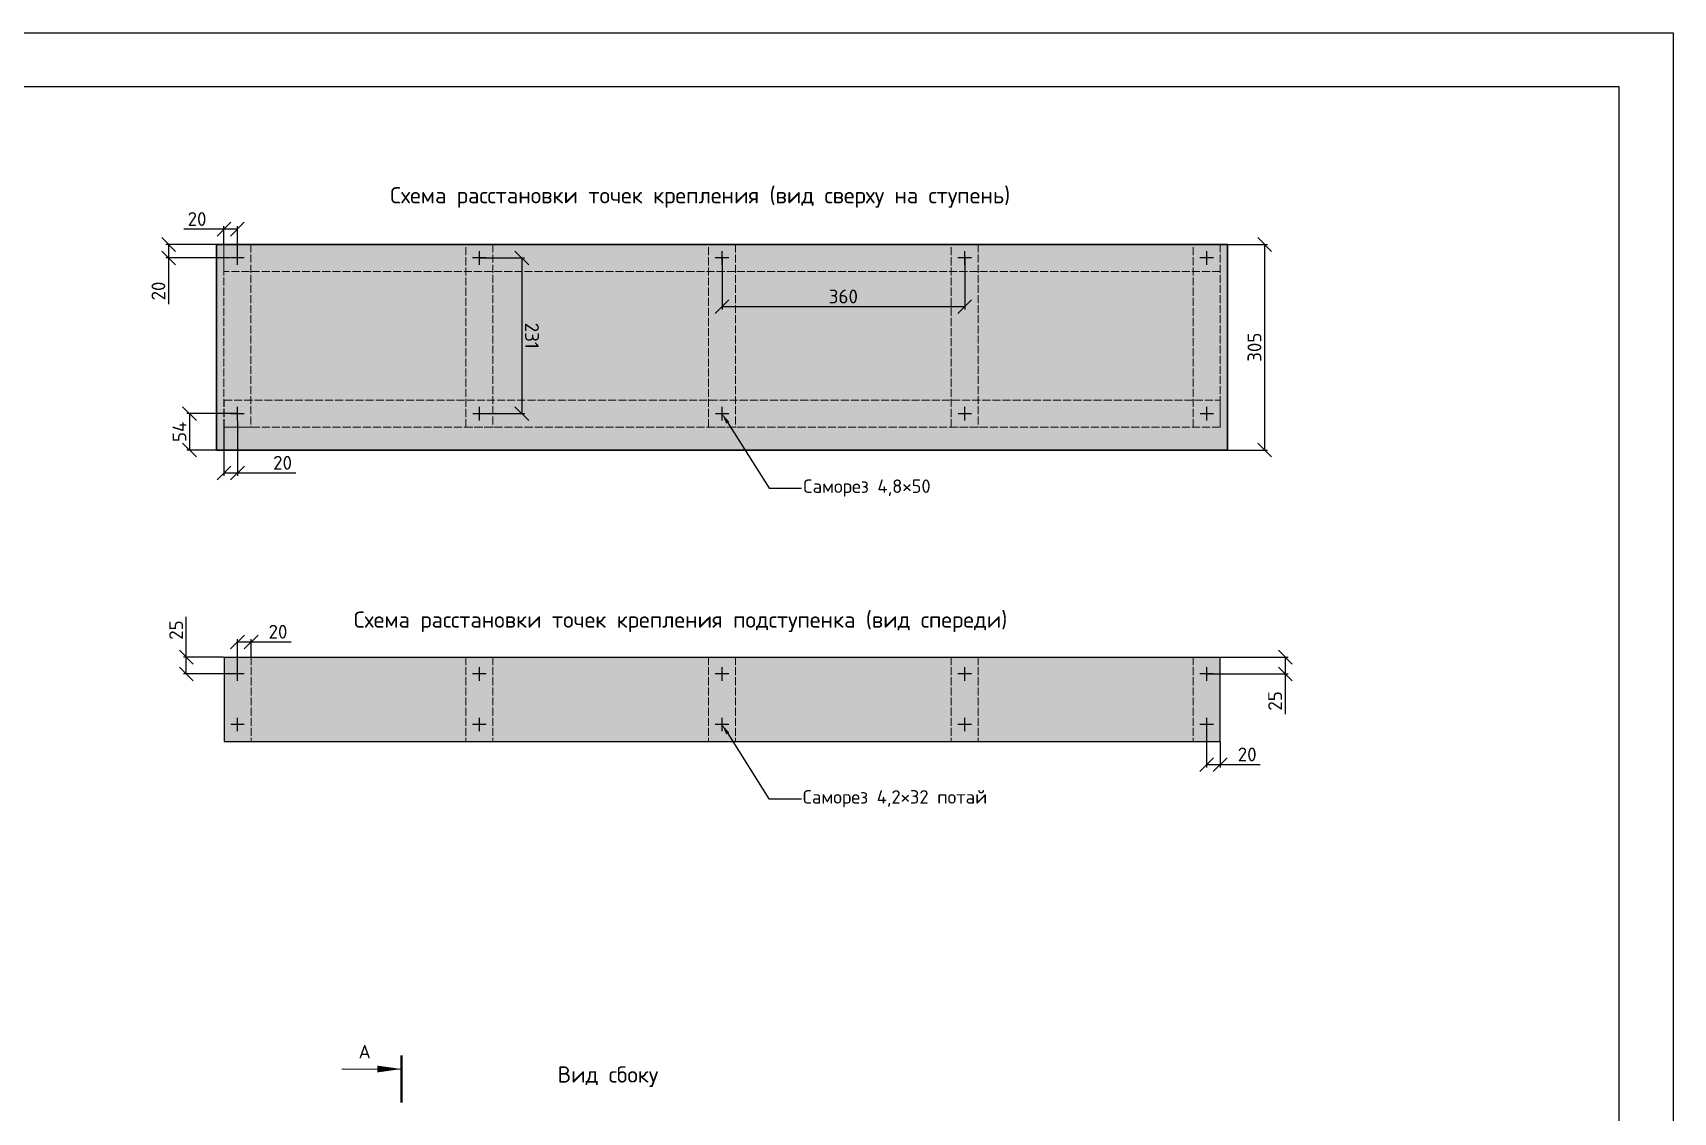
# Model space of a CAD drawing. Header units: millimetres. Extents: x 63961 to 279437, y 165795 to 374915.
# Drawn here: x 106337 to 108770, y 174286 to 175888 of the extents above; entities that cross this region are included whole.
import ezdxf
from ezdxf import colors
from ezdxf.entities.mleader import LeaderData, LeaderLine
from ezdxf.math import Vec2, Vec3

# ---------------------------------------------------------------- set-up
doc = ezdxf.new("R2010")
doc.units = ezdxf.units.MM
doc.linetypes.add('ACAD_ISO02W100', pattern=[15, 12, -3])
for name, color, linetype in [('Доска МПК 11х145х3000', 32, 'Continuous'), ('Заливка доски', 32, 'Continuous'), ('Заливка ступени', 52, 'Continuous'), ('Рамка', 7, 'Continuous')]:
    doc.layers.add(name, color=color, linetype=linetype)
for name, color, linetype, lineweight in [('Профиль 40x40', 220, 'Continuous', 35), ('Размеры', 150, 'Continuous', 0), ('Ступень СМ305', 52, 'Continuous', 30), ('Точки крепления', 12, 'Continuous', 25)]:
    doc.layers.add(name, color=color, linetype=linetype, lineweight=lineweight)
doc.styles.get("Standard").update_dxf_attribs({"font": 'isocpeur.ttf'})
doc.dimstyles.new('Копия Аннотативный', dxfattribs={"dimscale": 0, "dimtxt": 20.5, "dimasz": 20.5, "dimexe": 4.25, "dimexo": 0.625, "dimgap": 4.625, "dimtad": 1, "dimtxsty": 'Standard', "dimblk": 'OBLIQUE', "dimcen": 20.5, "dimclrd": 256, "dimclrt": 256, "dimadec": 0, "dimazin": 0, "dimtfac": 1, "dimtmove": 0, "dimatfit": 3, "dimfxl": 1, "dimtfillclr": 4, "dimarcsym": 0})

# ---------------------------------------------------------------- blocks, each defined once
blk = doc.blocks.new('_Oblique')
at = {"color": 0, "linetype": 'ByBlock', "lineweight": -2}
blk.add_line((-0.5, -0.5), (0.5, 0.5), dxfattribs=at)
blk = doc.blocks.new('*D63')
at = {"layer": 'Defpoints', "color": 0, "transparency": 16777216}
for p in [(108109.1, 175573.6), (108109.1, 175268.6), (108164.1, 175268.6)]:
    blk.add_point(p, dxfattribs=at)
at = {"layer": 'Размеры', "color": 0, "lineweight": -2, "transparency": 16777216}
for p, q in [((108109.7, 175573.6), (108168.3, 175573.6)), ((108109.7, 175268.6), (108168.3, 175268.6))]:
    blk.add_line(p, q, dxfattribs=at)
at = {"layer": 'Размеры', "lineweight": -2, "transparency": 16777216}
blk.add_line((108164.1, 175573.6), (108164.1, 175268.6), dxfattribs=at)
at = {"layer": 'Размеры', "lineweight": -2, "transparency": 16777216, "xscale": 20.5, "yscale": 20.5, "zscale": 20.5}
for p, rotation in [((108164.1, 175573.6), 90), ((108164.1, 175268.6), 270)]:
    blk.add_blockref('_Oblique', p, dxfattribs=dict(at, rotation=rotation))
at = {"layer": 'Размеры', "transparency": 16777216, "insert": (108149, 175421.1), "char_height": 20.5, "attachment_point": 5, "rotation": 90}
blk.add_mtext('305', dxfattribs=at)
blk = doc.blocks.new('Точка самореза сверху')
at = {"layer": 'Точки крепления'}
for p, q in [((104446.1, 177081.4), (104426.1, 177081.4)), ((104436.1, 177071.4), (104436.1, 177091.4))]:
    blk.add_line(p, q, dxfattribs=at)
blk = doc.blocks.new('*D121')
at = {"layer": 'Defpoints', "color": 0, "transparency": 16777216}
for p in [(106620.1, 175596.2), (106620.1, 175573.6), (106640.1, 175553.6)]:
    blk.add_point(p, dxfattribs=at)
at = {"layer": 'Размеры', "lineweight": -2, "transparency": 16777216}
for p, q in [((106620.1, 175596.2), (106560.7, 175596.2)), ((106640.1, 175596.2), (106620.1, 175596.2))]:
    blk.add_line(p, q, dxfattribs=at)
at = {"layer": 'Размеры', "color": 0, "lineweight": -2, "transparency": 16777216}
for p, q in [((106620.1, 175574.2), (106620.1, 175600.5)), ((106640.1, 175554.2), (106640.1, 175600.5))]:
    blk.add_line(p, q, dxfattribs=at)
at = {"layer": 'Размеры', "lineweight": -2, "transparency": 16777216, "xscale": 20.5, "yscale": 20.5, "zscale": 20.5, "rotation": 180}
blk.add_blockref('_Oblique', (106620.1, 175596.2), dxfattribs=at)
at = {"layer": 'Размеры', "lineweight": -2, "transparency": 16777216, "xscale": 20.5, "yscale": 20.5, "zscale": 20.5}
blk.add_blockref('_Oblique', (106640.1, 175596.2), dxfattribs=at)
at = {"layer": 'Размеры', "transparency": 16777216, "insert": (106580.2, 175611.3), "char_height": 20.5, "attachment_point": 5}
blk.add_mtext('20', dxfattribs=at)
blk = doc.blocks.new('*D122')
at = {"layer": 'Defpoints', "color": 0, "transparency": 16777216}
for p in [(106640.2, 175322.6), (106569.1, 175268.6), (106609.1, 175268.6)]:
    blk.add_point(p, dxfattribs=at)
at = {"layer": 'Размеры', "color": 0, "lineweight": -2, "transparency": 16777216}
for p, q in [((106639.6, 175322.6), (106564.9, 175322.6)), ((106608.5, 175268.6), (106564.9, 175268.6))]:
    blk.add_line(p, q, dxfattribs=at)
at = {"layer": 'Размеры', "lineweight": -2, "transparency": 16777216}
blk.add_line((106569.1, 175322.6), (106569.1, 175268.6), dxfattribs=at)
at = {"layer": 'Размеры', "lineweight": -2, "transparency": 16777216, "xscale": 20.5, "yscale": 20.5, "zscale": 20.5}
for p, rotation in [((106569.1, 175322.6), 90), ((106569.1, 175268.6), 270)]:
    blk.add_blockref('_Oblique', p, dxfattribs=dict(at, rotation=rotation))
at = {"layer": 'Размеры', "transparency": 16777216, "insert": (106554.1, 175295.6), "char_height": 20.5, "attachment_point": 5, "rotation": 90}
blk.add_mtext('54', dxfattribs=at)
blk = doc.blocks.new('*D123')
at = {"layer": 'Defpoints', "color": 0, "transparency": 16777216}
for p in [(106620.2, 175302.6), (106640.2, 175312.6), (106620.2, 175234.6)]:
    blk.add_point(p, dxfattribs=at)
at = {"layer": 'Размеры', "color": 0, "lineweight": -2, "transparency": 16777216}
for p, q in [((106620.2, 175302), (106620.2, 175230.3)), ((106640.2, 175312), (106640.2, 175230.3))]:
    blk.add_line(p, q, dxfattribs=at)
at = {"layer": 'Размеры', "lineweight": -2, "transparency": 16777216}
for p, q in [((106620.2, 175234.6), (106640.2, 175234.6)), ((106640.2, 175234.6), (106726.6, 175234.6))]:
    blk.add_line(p, q, dxfattribs=at)
at = {"layer": 'Размеры', "lineweight": -2, "transparency": 16777216, "xscale": 20.5, "yscale": 20.5, "zscale": 20.5, "rotation": 180}
blk.add_blockref('_Oblique', (106620.2, 175234.6), dxfattribs=at)
at = {"layer": 'Размеры', "lineweight": -2, "transparency": 16777216, "xscale": 20.5, "yscale": 20.5, "zscale": 20.5}
blk.add_blockref('_Oblique', (106640.2, 175234.6), dxfattribs=at)
at = {"layer": 'Размеры', "transparency": 16777216, "insert": (106707.1, 175249.7), "char_height": 20.5, "attachment_point": 5}
blk.add_mtext('20', dxfattribs=at)
blk = doc.blocks.new('*D124')
at = {"layer": 'Defpoints', "color": 0, "transparency": 16777216}
for p in [(106999.1, 175553.6), (106999.2, 175322.6), (107062.1, 175322.6)]:
    blk.add_point(p, dxfattribs=at)
at = {"layer": 'Размеры', "color": 0, "lineweight": -2, "transparency": 16777216}
for p, q in [((106999.7, 175553.6), (107066.2, 175553.6)), ((106999.8, 175322.6), (107066.3, 175322.6))]:
    blk.add_line(p, q, dxfattribs=at)
at = {"layer": 'Размеры', "lineweight": -2, "transparency": 16777216}
blk.add_line((107062, 175553.6), (107062.1, 175322.6), dxfattribs=at)
at = {"layer": 'Размеры', "lineweight": -2, "transparency": 16777216, "xscale": 20.5, "yscale": 20.5, "zscale": 20.5}
for p, rotation in [((107062, 175553.6), 90.03137518813435), ((107062.1, 175322.6), 270.0313751881343)]:
    blk.add_blockref('_Oblique', p, dxfattribs=dict(at, rotation=rotation))
at = {"layer": 'Размеры', "transparency": 16777216, "insert": (107077.1, 175438.1), "char_height": 20.5, "attachment_point": 5, "rotation": 270.0314}
blk.add_mtext('231', dxfattribs=at)
blk = doc.blocks.new('*D125')
at = {"layer": 'Defpoints', "color": 0, "transparency": 16777216}
for p in [(107359.1, 175553.6), (107719.1, 175553.6), (107719.1, 175481.3)]:
    blk.add_point(p, dxfattribs=at)
at = {"layer": 'Размеры', "color": 0, "lineweight": -2, "transparency": 16777216}
for p, q in [((107359.1, 175553), (107359.1, 175477)), ((107719.1, 175553), (107719.1, 175477))]:
    blk.add_line(p, q, dxfattribs=at)
at = {"layer": 'Размеры', "lineweight": -2, "transparency": 16777216}
blk.add_line((107359.1, 175481.3), (107719.1, 175481.3), dxfattribs=at)
at = {"layer": 'Размеры', "lineweight": -2, "transparency": 16777216, "xscale": 20.5, "yscale": 20.5, "zscale": 20.5, "rotation": 180}
blk.add_blockref('_Oblique', (107359.1, 175481.3), dxfattribs=at)
at = {"layer": 'Размеры', "lineweight": -2, "transparency": 16777216, "xscale": 20.5, "yscale": 20.5, "zscale": 20.5}
blk.add_blockref('_Oblique', (107719.1, 175481.3), dxfattribs=at)
at = {"layer": 'Размеры', "transparency": 16777216, "insert": (107539.1, 175496.4), "char_height": 20.5, "attachment_point": 5}
blk.add_mtext('360', dxfattribs=at)
blk = doc.blocks.new('*D141')
at = {"layer": 'Defpoints', "color": 0, "transparency": 16777216}
for p in [(106564.2, 174961.4), (106620.2, 174961.4), (106640.2, 174936.4)]:
    blk.add_point(p, dxfattribs=at)
at = {"layer": 'Размеры', "lineweight": -2, "transparency": 16777216}
for p, q in [((106564.2, 174961.4), (106564.2, 175021)), ((106564.2, 174936.4), (106564.2, 174961.4))]:
    blk.add_line(p, q, dxfattribs=at)
at = {"layer": 'Размеры', "color": 0, "lineweight": -2, "transparency": 16777216}
for p, q in [((106619.6, 174961.4), (106560, 174961.4)), ((106639.6, 174936.4), (106560, 174936.4))]:
    blk.add_line(p, q, dxfattribs=at)
at = {"layer": 'Размеры', "lineweight": -2, "transparency": 16777216, "xscale": 20.5, "yscale": 20.5, "zscale": 20.5}
for p, rotation in [((106564.2, 174961.4), 90), ((106564.2, 174936.4), 270)]:
    blk.add_blockref('_Oblique', p, dxfattribs=dict(at, rotation=rotation))
at = {"layer": 'Размеры', "transparency": 16777216, "insert": (106549.2, 175001.5), "char_height": 20.5, "attachment_point": 5, "rotation": 90}
blk.add_mtext('25', dxfattribs=at)
blk = doc.blocks.new('*D142')
at = {"layer": 'Defpoints', "color": 0, "transparency": 16777216}
for p in [(106660.4, 174983.9), (106660.4, 174961.4), (106640.2, 174936.4)]:
    blk.add_point(p, dxfattribs=at)
at = {"layer": 'Размеры', "color": 0, "lineweight": -2, "transparency": 16777216}
for p, q in [((106640.2, 174937.1), (106640.2, 174988.1)), ((106660.4, 174962.1), (106660.4, 174988.1))]:
    blk.add_line(p, q, dxfattribs=at)
at = {"layer": 'Размеры', "lineweight": -2, "transparency": 16777216}
for p, q in [((106640.2, 174983.9), (106660.4, 174983.9)), ((106660.4, 174983.9), (106719.8, 174983.9))]:
    blk.add_line(p, q, dxfattribs=at)
at = {"layer": 'Размеры', "lineweight": -2, "transparency": 16777216, "xscale": 20.5, "yscale": 20.5, "zscale": 20.5, "rotation": 180}
blk.add_blockref('_Oblique', (106640.2, 174983.9), dxfattribs=at)
at = {"layer": 'Размеры', "lineweight": -2, "transparency": 16777216, "xscale": 20.5, "yscale": 20.5, "zscale": 20.5}
blk.add_blockref('_Oblique', (106660.4, 174983.9), dxfattribs=at)
at = {"layer": 'Размеры', "transparency": 16777216, "insert": (106700.3, 174999), "char_height": 20.5, "attachment_point": 5}
blk.add_mtext('20', dxfattribs=at)
blk = doc.blocks.new('*D143')
at = {"layer": 'Defpoints', "color": 0, "transparency": 16777216}
for p in [(108078.1, 174861.4), (108098.2, 174836.4), (108098.2, 174801.9)]:
    blk.add_point(p, dxfattribs=at)
at = {"layer": 'Размеры', "color": 0, "lineweight": -2, "transparency": 16777216}
for p, q in [((108078.1, 174860.8), (108078.1, 174797.6)), ((108098.2, 174835.8), (108098.2, 174797.6))]:
    blk.add_line(p, q, dxfattribs=at)
at = {"layer": 'Размеры', "lineweight": -2, "transparency": 16777216}
for p, q in [((108078.1, 174801.9), (108098.2, 174801.9)), ((108098.2, 174801.9), (108157.6, 174801.9))]:
    blk.add_line(p, q, dxfattribs=at)
at = {"layer": 'Размеры', "lineweight": -2, "transparency": 16777216, "xscale": 20.5, "yscale": 20.5, "zscale": 20.5, "rotation": 180}
blk.add_blockref('_Oblique', (108078.1, 174801.9), dxfattribs=at)
at = {"layer": 'Размеры', "lineweight": -2, "transparency": 16777216, "xscale": 20.5, "yscale": 20.5, "zscale": 20.5}
blk.add_blockref('_Oblique', (108098.2, 174801.9), dxfattribs=at)
at = {"layer": 'Размеры', "transparency": 16777216, "insert": (108138.2, 174817), "char_height": 20.5, "attachment_point": 5}
blk.add_mtext('20', dxfattribs=at)
blk = doc.blocks.new('*D144')
at = {"layer": 'Defpoints', "color": 0, "transparency": 16777216}
for p in [(108098.2, 174961.4), (108078.1, 174936.4), (108194.7, 174936.4)]:
    blk.add_point(p, dxfattribs=at)
at = {"layer": 'Размеры', "color": 0, "lineweight": -2, "transparency": 16777216}
for p, q in [((108098.9, 174961.4), (108199, 174961.4)), ((108078.7, 174936.4), (108199, 174936.4))]:
    blk.add_line(p, q, dxfattribs=at)
at = {"layer": 'Размеры', "lineweight": -2, "transparency": 16777216}
for p, q in [((108194.7, 174961.4), (108194.7, 174936.4)), ((108194.7, 174936.4), (108194.7, 174876.8))]:
    blk.add_line(p, q, dxfattribs=at)
at = {"layer": 'Размеры', "lineweight": -2, "transparency": 16777216, "xscale": 20.5, "yscale": 20.5, "zscale": 20.5}
for p, rotation in [((108194.7, 174961.4), 90), ((108194.7, 174936.4), 270)]:
    blk.add_blockref('_Oblique', p, dxfattribs=dict(at, rotation=rotation))
at = {"layer": 'Размеры', "transparency": 16777216, "insert": (108179.6, 174896.4), "char_height": 20.5, "attachment_point": 5, "rotation": 90}
blk.add_mtext('25', dxfattribs=at)
blk = doc.blocks.new('*D153')
at = {"layer": 'Defpoints', "color": 0, "transparency": 16777216}
for p in [(106538, 175573.6), (106609.1, 175573.6), (106630.1, 175553.6)]:
    blk.add_point(p, dxfattribs=at)
at = {"layer": 'Размеры', "color": 0, "lineweight": -2, "transparency": 16777216}
for p, q in [((106608.5, 175573.6), (106533.8, 175573.6)), ((106629.5, 175553.6), (106533.8, 175553.6))]:
    blk.add_line(p, q, dxfattribs=at)
at = {"layer": 'Размеры', "lineweight": -2, "transparency": 16777216}
for p, q in [((106538, 175573.6), (106538, 175553.6)), ((106538, 175553.6), (106538, 175485))]:
    blk.add_line(p, q, dxfattribs=at)
at = {"layer": 'Размеры', "lineweight": -2, "transparency": 16777216, "xscale": 20.5, "yscale": 20.5, "zscale": 20.5}
for p, rotation in [((106538, 175573.6), 90), ((106538, 175553.6), 270)]:
    blk.add_blockref('_Oblique', p, dxfattribs=dict(at, rotation=rotation))
at = {"layer": 'Размеры', "transparency": 16777216, "insert": (106522.9, 175504.5), "char_height": 20.5, "attachment_point": 5, "rotation": 90}
blk.add_mtext('20', dxfattribs=at)

msp = doc.modelspace()

# ---------------------------------------------------------------- hatches: boundary and pattern name
at = {"layer": 'Заливка доски'}
h = msp.add_hatch(dxfattribs=at)
h.set_pattern_fill('ANSI32', color=256, angle=90)
h.paths.add_polyline_path([(104765.469, 173243.952), (104754.469, 173243.952), (104754.469, 172971.952), (104765.469, 172971.952)])
h.paths.add_polyline_path([(106254.469, 173243.952), (106243.469, 173243.952), (106243.469, 172971.952), (106254.469, 172971.952)])
h.paths.add_polyline_path([(106993.256, 174900.297), (107795.671, 174900.297), (107795.671, 174941.511), (106993.256, 174941.511)], flags=9)
h.paths.add_polyline_path([(106990.243, 175484.116), (107792.658, 175484.116), (107792.658, 175525.331), (106990.243, 175525.331)], flags=9)
h.paths.add_polyline_path([(105703.941, 170385.078), (108384.923, 170385.078), (108384.923, 170804.551), (105703.941, 170804.551)], flags=9)
h.paths.add_polyline_path([(105720.086, 170083.213), (105799.431, 170083.213), (105799.431, 170144.195), (105720.086, 170144.195)], flags=9)
h.paths.add_polyline_path([(108459.569, 169649.009), (108640.423, 169649.009), (108640.423, 169734.785), (108459.569, 169734.785)], flags=9)
h.paths.add_polyline_path([(107068.373, 169920.708), (108392.127, 169920.708), (108392.127, 170094.438), (107068.373, 170094.438)], flags=9)
h.paths.add_polyline_path([(107970.16, 169645.573), (108050.34, 169645.573), (108050.34, 169729.573), (107970.16, 169729.573)], flags=9)
h.paths.add_polyline_path([(106977.208, 169621.74), (107683.292, 169621.74), (107683.292, 169736.788), (106977.208, 169736.788)], flags=9)
h.paths.add_polyline_path([(108042.777, 169340.187), (108512.395, 169340.187), (108512.395, 169417.909), (108042.777, 169417.909)], flags=9)
h.paths.add_polyline_path([(106610.12, 169576.679), (106770.379, 169576.679), (106770.379, 169637.948), (106610.12, 169637.948)], flags=9)
h.paths.add_polyline_path([(106610.12, 169656.679), (106770.379, 169656.679), (106770.379, 169717.948), (106610.12, 169717.948)], flags=9)
h.paths.add_polyline_path([(106025.103, 169573.836), (106345.173, 169573.836), (106345.173, 169628.72), (106025.103, 169628.72)], flags=9)
h.paths.add_polyline_path([(106022.604, 169641.343), (106341.091, 169641.343), (106341.091, 169711.219), (106022.604, 169711.219)], flags=9)
h.paths.add_polyline_path([(105187.62, 175487.311), (105743.063, 175487.311), (105743.063, 175528.526), (105187.62, 175528.526)], flags=9)
h.paths.add_polyline_path([(105237.395, 174998.596), (105792.265, 174998.596), (105792.265, 175039.81), (105237.395, 175039.81)], flags=9)
h.paths.add_polyline_path([(107029.518, 174011.252), (107058.153, 174011.252), (107058.153, 174052.466), (107029.518, 174052.466)], flags=9)
h.paths.add_polyline_path([(106769.546, 174155.525), (106798.468, 174155.525), (106798.468, 174196.739), (106769.546, 174196.739)], flags=9)
h.paths.add_polyline_path([(107275.268, 174155.525), (107304.191, 174155.525), (107304.191, 174196.739), (107275.268, 174196.739)], flags=9)
h.paths.add_polyline_path([(107520.652, 174011.252), (107549.287, 174011.252), (107549.287, 174052.466), (107520.652, 174052.466)], flags=9)
h.paths.add_polyline_path([(105237.995, 174257.073), (105792.265, 174257.073), (105792.265, 174298.287), (105237.995, 174298.287)], flags=9)
h.paths.add_polyline_path([(107597.8, 173953.924), (107626.136, 173953.924), (107626.136, 173995.139), (107597.8, 173995.139)], flags=9)
h.paths.add_polyline_path([(106617.763, 173955.32), (106646.099, 173955.32), (106646.099, 173996.534), (106617.763, 173996.534)], flags=9)
h.paths.add_polyline_path([(106415.915, 172985.499), (106561.229, 172985.499), (106561.229, 173023.95), (106415.915, 173023.95)], flags=9)
h.paths.add_polyline_path([(106415.915, 173133.426), (106561.229, 173133.426), (106561.229, 173171.877), (106415.915, 173171.877)], flags=9)
h.paths.add_polyline_path([(106415.915, 173285.499), (106561.229, 173285.499), (106561.229, 173323.95), (106415.915, 173323.95)], flags=9)
h.paths.add_polyline_path([(106817.433, 173744.139), (106846.151, 173744.139), (106846.151, 173785.353), (106817.433, 173785.353)], flags=9)
h.paths.add_polyline_path([(106814.183, 174355.13), (106842.901, 174355.13), (106842.901, 174396.345), (106814.183, 174396.345)], flags=9)
h.paths.add_polyline_path([(105381.883, 173429.597), (105537.176, 173429.597), (105537.176, 173470.811), (105381.883, 173470.811)], flags=9)
h.paths.add_polyline_path([(107378.716, 173349.692), (107474.419, 173349.692), (107474.419, 173390.906), (107378.716, 173390.906)], flags=9)
h.paths.add_polyline_path([(106933.479, 173346.201), (107029.181, 173346.201), (107029.181, 173387.415), (106933.479, 173387.415)], flags=9)
h.paths.add_polyline_path([(107108.394, 174317.702), (107251.586, 174317.702), (107251.586, 174357.238), (107108.394, 174357.238)], flags=9)
h.paths.add_polyline_path([(107675.317, 173913.703), (107820.631, 173913.703), (107820.631, 173952.155), (107675.317, 173952.155)], flags=9)
h.paths.add_polyline_path([(107675.317, 174061.63), (107820.631, 174061.63), (107820.631, 174100.081), (107675.317, 174100.081)], flags=9)
h.paths.add_polyline_path([(107675.317, 174213.703), (107820.631, 174213.703), (107820.631, 174252.155), (107675.317, 174252.155)], flags=9)
h.paths.add_polyline_path([(108357.089, 169499.188), (108543.411, 169499.188), (108543.411, 169555.33), (108357.089, 169555.33)], flags=9)
h.paths.add_polyline_path([(107985.04, 169499.188), (108115.459, 169499.188), (108115.459, 169555.33), (107985.04, 169555.33)], flags=9)
h.paths.add_polyline_path([(108426.706, 169819), (108665.793, 169819), (108665.793, 169876.421), (108426.706, 169876.421)], flags=9)
h.paths.add_polyline_path([(108181.191, 169819.22), (108351.309, 169819.22), (108351.309, 169875.323), (108181.191, 169875.323)], flags=9)
h.paths.add_polyline_path([(107950.751, 169819.188), (108069.749, 169819.188), (108069.749, 169875.33), (107950.751, 169875.33)], flags=9)
h.paths.add_polyline_path([(106630.146, 170054.241), (106750.354, 170054.241), (106750.354, 170113.439), (106630.146, 170113.439)], flags=9)
h.paths.add_polyline_path([(106420.755, 170055.36), (106559.745, 170055.36), (106559.745, 170113.215), (106420.755, 170113.215)], flags=9)
h.paths.add_polyline_path([(106077.704, 170051.813), (106294.796, 170051.813), (106294.796, 170113.925), (106077.704, 170113.925)], flags=9)
h.paths.add_polyline_path([(105865.546, 170062.89), (105978.954, 170062.89), (105978.954, 170111.709), (105865.546, 170111.709)], flags=9)
h.paths.add_polyline_path([(105730.228, 170062.918), (105842.272, 170062.918), (105842.272, 170111.704), (105730.228, 170111.704)], flags=9)
h.paths.add_polyline_path([(105752.924, 169253.745), (105869.374, 169253.745), (105869.374, 169309.698), (105752.924, 169309.698)], flags=9)
h.paths.add_polyline_path([(105750.496, 169321.602), (105985.591, 169321.602), (105985.591, 169392.127), (105750.496, 169392.127)], flags=9)
h.paths.add_polyline_path([(105750.496, 169481.602), (105979.868, 169481.602), (105979.868, 169552.127), (105750.496, 169552.127)], flags=9)
h.paths.add_polyline_path([(105750.496, 169561.602), (105909.732, 169561.602), (105909.732, 169632.127), (105750.496, 169632.127)], flags=9)
h.paths.add_polyline_path([(105750.276, 169641.382), (105961.587, 169641.382), (105961.587, 169713.225), (105750.276, 169713.225)], flags=9)
at = {"layer": 'Заливка ступени', "true_color": 0xf8f6b0}
h = msp.add_hatch(color=51, dxfattribs=at)
h.dxf.hatch_style = 1
h.paths.add_polyline_path([(108109.082, 175573.578), (106609.082, 175573.578), (106609.082, 175268.578), (108109.082, 175268.578)])
at = {"layer": 'Заливка ступени', "true_color": 0xfff5e1}
h = msp.add_hatch(color=7, dxfattribs=at)
h.dxf.hatch_style = 1
h.paths.add_polyline_path([(108098.24, 174961.429), (106620.247, 174961.429), (106620.247, 174836.429), (108098.24, 174836.429)])
h.paths.add_polyline_path([(105678.872, 170465.85), (108534.07, 170465.85), (108534.07, 171154.581), (105678.872, 171154.581)], flags=9)
h.paths.add_polyline_path([(105720.086, 170083.213), (105799.431, 170083.213), (105799.431, 170144.195), (105720.086, 170144.195)], flags=9)
h.paths.add_polyline_path([(108459.569, 169649.009), (108640.423, 169649.009), (108640.423, 169734.785), (108459.569, 169734.785)], flags=9)
h.paths.add_polyline_path([(107068.373, 169920.708), (108392.127, 169920.708), (108392.127, 170094.438), (107068.373, 170094.438)], flags=9)
h.paths.add_polyline_path([(107970.16, 169645.573), (108050.34, 169645.573), (108050.34, 169729.573), (107970.16, 169729.573)], flags=9)
h.paths.add_polyline_path([(106977.208, 169621.74), (107683.292, 169621.74), (107683.292, 169736.788), (106977.208, 169736.788)], flags=9)
h.paths.add_polyline_path([(108042.777, 169340.187), (108512.395, 169340.187), (108512.395, 169417.909), (108042.777, 169417.909)], flags=9)
h.paths.add_polyline_path([(106610.12, 169576.679), (106770.379, 169576.679), (106770.379, 169637.948), (106610.12, 169637.948)], flags=9)
h.paths.add_polyline_path([(106610.12, 169656.679), (106770.379, 169656.679), (106770.379, 169717.948), (106610.12, 169717.948)], flags=9)
h.paths.add_polyline_path([(106025.103, 169573.836), (106345.173, 169573.836), (106345.173, 169628.72), (106025.103, 169628.72)], flags=9)
h.paths.add_polyline_path([(106022.604, 169641.343), (106341.091, 169641.343), (106341.091, 169711.219), (106022.604, 169711.219)], flags=9)
h.paths.add_polyline_path([(106415.915, 172985.499), (106561.229, 172985.499), (106561.229, 173023.95), (106415.915, 173023.95)], flags=9)
h.paths.add_polyline_path([(106415.915, 173133.426), (106561.229, 173133.426), (106561.229, 173171.877), (106415.915, 173171.877)], flags=9)
h.paths.add_polyline_path([(106415.915, 173285.499), (106561.229, 173285.499), (106561.229, 173323.95), (106415.915, 173323.95)], flags=9)
h.paths.add_polyline_path([(107675.317, 173913.703), (107820.631, 173913.703), (107820.631, 173952.155), (107675.317, 173952.155)], flags=9)
h.paths.add_polyline_path([(107675.317, 174061.63), (107820.631, 174061.63), (107820.631, 174100.081), (107675.317, 174100.081)], flags=9)
h.paths.add_polyline_path([(107675.317, 174213.703), (107820.631, 174213.703), (107820.631, 174252.155), (107675.317, 174252.155)], flags=9)
h.paths.add_polyline_path([(108357.089, 169499.188), (108543.411, 169499.188), (108543.411, 169555.33), (108357.089, 169555.33)], flags=9)
h.paths.add_polyline_path([(107985.04, 169499.188), (108115.459, 169499.188), (108115.459, 169555.33), (107985.04, 169555.33)], flags=9)
h.paths.add_polyline_path([(108426.706, 169819), (108665.793, 169819), (108665.793, 169876.421), (108426.706, 169876.421)], flags=9)
h.paths.add_polyline_path([(108181.191, 169819.22), (108351.309, 169819.22), (108351.309, 169875.323), (108181.191, 169875.323)], flags=9)
h.paths.add_polyline_path([(107950.751, 169819.188), (108069.749, 169819.188), (108069.749, 169875.33), (107950.751, 169875.33)], flags=9)
h.paths.add_polyline_path([(106630.146, 170054.241), (106750.354, 170054.241), (106750.354, 170113.439), (106630.146, 170113.439)], flags=9)
h.paths.add_polyline_path([(106420.755, 170055.36), (106559.745, 170055.36), (106559.745, 170113.215), (106420.755, 170113.215)], flags=9)
h.paths.add_polyline_path([(106077.704, 170051.813), (106294.796, 170051.813), (106294.796, 170113.925), (106077.704, 170113.925)], flags=9)
h.paths.add_polyline_path([(105865.546, 170062.89), (105978.954, 170062.89), (105978.954, 170111.709), (105865.546, 170111.709)], flags=9)
h.paths.add_polyline_path([(105730.228, 170062.918), (105842.272, 170062.918), (105842.272, 170111.704), (105730.228, 170111.704)], flags=9)
h.paths.add_polyline_path([(105752.924, 169253.745), (105869.374, 169253.745), (105869.374, 169309.698), (105752.924, 169309.698)], flags=9)
h.paths.add_polyline_path([(105750.496, 169321.602), (105985.591, 169321.602), (105985.591, 169392.127), (105750.496, 169392.127)], flags=9)
h.paths.add_polyline_path([(105750.496, 169481.602), (105979.868, 169481.602), (105979.868, 169552.127), (105750.496, 169552.127)], flags=9)
h.paths.add_polyline_path([(105750.496, 169561.602), (105909.732, 169561.602), (105909.732, 169632.127), (105750.496, 169632.127)], flags=9)
h.paths.add_polyline_path([(105750.276, 169641.382), (105961.587, 169641.382), (105961.587, 169713.225), (105750.276, 169713.225)], flags=9)

# ---------------------------------------------------------------- linework, layer by layer
at = {"layer": 'Доска МПК 11х145х3000'}
for p, q in [((106620.247, 174961.429), (106620.247, 174836.429)), ((106620.247, 174961.429), (108098.219, 174961.429)), ((108098.24, 174836.429), (108098.24, 174961.429)), ((106620.247, 174836.429), (108098.24, 174836.429))]:
    msp.add_line(p, q, dxfattribs=at)
at = {"layer": 'Профиль 40x40', "color": 9, "linetype": 'ACAD_ISO02W100', "lineweight": 0, "true_color": 0xc7c8ca}
for p, q in [((106620.12, 175573.578), (106660.12, 175573.578)), ((106620.12, 175573.578), (106640.12, 175573.578)), ((106620.247, 175302.578), (106660.247, 175302.578)), ((106620.247, 174961.429), (106620.247, 174836.429)), ((106660.373, 174961.429), (106660.373, 174836.429)), ((106660.373, 174961.429), (106660.373, 174936.429)), ((106979.07, 174961.429), (106979.07, 174836.429)), ((107019.197, 174961.429), (107019.197, 174836.429)), ((107339.07, 174961.429), (107339.07, 174836.429)), ((107379.197, 174961.429), (107379.197, 174836.429)), ((107699.07, 174961.429), (107699.07, 174836.429)), ((107739.197, 174961.429), (107739.197, 174836.429)), ((108058.092, 174961.429), (108058.092, 174836.429)), ((108098.219, 174961.429), (108098.219, 174836.429)), ((106620.247, 174836.429), (106620.247, 174861.429))]:
    msp.add_line(p, q, dxfattribs=at)
for points in [[(108098.092, 175533.578), (106620.12, 175533.578), (106620.12, 175573.578), (108098.092, 175573.578)], [(106620.12, 175573.578), (106660.247, 175573.578), (106660.247, 175302.578), (106620.12, 175302.578)], [(106979.07, 175573.578), (107019.197, 175573.578), (107019.197, 175302.578), (106979.07, 175302.578)], [(107339.07, 175573.578), (107379.197, 175573.578), (107379.197, 175302.578), (107339.07, 175302.578)], [(107699.07, 175573.578), (107739.197, 175573.578), (107739.197, 175302.578), (107699.07, 175302.578)], [(108058.092, 175573.578), (108098.219, 175573.578), (108098.219, 175302.578), (108058.092, 175302.578)], [(108098.219, 175302.578), (106620.247, 175302.578), (106620.247, 175342.578), (108098.219, 175342.578)]]:
    msp.add_lwpolyline(points, close=True, dxfattribs=at)
at = {"layer": 'Размеры', "color": 2, "lineweight": 40}
msp.add_line((106883.545, 174370.201), (106883.545, 174300.398), dxfattribs=at)
at = {"layer": 'Размеры', "color": 2}
msp.add_line((106883.545, 174350.28), (106795.081, 174350.28), dxfattribs=at)
msp.add_lwpolyline([(106883.545, 174350.28, 0, 10, 0), (106847.935, 174350.28, 10, 10, 0)], format="xyseb", dxfattribs=at)
at = {"layer": 'Размеры', "color": 2, "const_width": 5}
msp.add_lwpolyline([(106883.545, 174313.259), (106883.545, 174313.259)], dxfattribs=at)
at = {"layer": 'Рамка'}
for points in [[(108770.25, 175887.573), (108770.25, 169167.573), (104018.25, 169167.573), (104018.25, 175887.573)], [(108690.25, 175807.573), (104338.25, 175807.573), (104338.25, 169247.573), (108690.25, 169247.573)]]:
    msp.add_lwpolyline(points, close=True, dxfattribs=at)
at = {"layer": 'Ступень СМ305'}
msp.add_lwpolyline([(106609.082, 175573.578), (108109.082, 175573.578), (108109.082, 175268.578), (106609.082, 175268.578)], close=True, dxfattribs=at)

# ---------------------------------------------------------------- block references
at = {"layer": 'Точки крепления'}
for p in [(2204.045, -1527.853), (2562.996, -1527.853), (2922.996, -1527.853), (3282.996, -1527.853), (3642.017, -1527.853), (2204.172, -1758.853), (2563.122, -1758.853), (2923.122, -1758.853), (3283.122, -1758.853), (3642.144, -1758.853), (2204.172, -2145.003), (2562.996, -2145.003), (2922.996, -2145.003), (3282.996, -2145.003), (3642.017, -2145.003), (2204.172, -2220.003), (2562.996, -2220.003), (2922.996, -2220.003), (3282.996, -2220.003), (3642.017, -2220.003)]:
    msp.add_blockref('Точка самореза сверху', p, dxfattribs=at)

# ---------------------------------------------------------------- texts
at = {"layer": 'Размеры', "color": 7}
msp.add_text('Вид сбоку', height=24, dxfattribs=at).set_placement((107114.983, 174330.171))
at = {"layer": 'Размеры', "color": 7, "ltscale": 1.5, "char_height": 24, "attachment_point": 3}
for s, insert in [('Схема расстановки точек крепления (вид сверху на ступень)', (107786.648, 175658.563)), ('Схема расстановки точек крепления подступенка (вид спереди)', (107782.327, 175028.99))]:
    msp.add_mtext(s, dxfattribs=dict(at, insert=insert))
at = {"layer": 'Размеры', "color": 2, "insert": (106837.901, 174386.051), "char_height": 20, "attachment_point": 3}
msp.add_mtext('А', dxfattribs=at)

# ---------------------------------------------------------------- dimensions: what is measured, and where the dimension line sits
at = {"layer": 'Размеры'}
for base, p1, p2, picture, middle in [((106620.12, 175596.243), (106640.12, 175553.578), (106620.12, 175573.578), '*D121', (106580.172, 175611.335)), ((107719.07, 175481.277), (107359.07, 175553.578), (107719.07, 175553.578), '*D125', (107539.07, 175496.375))]:
    dim = msp.add_linear_dim(base=base, p1=p1, p2=p2, dimstyle='Копия Аннотативный', dxfattribs=at)
    dim.commit()
    dim.dimension.update_dxf_attribs({"geometry": picture, "text_midpoint": middle})
for base, p1, p2, picture, middle in [((106538.019, 175573.578), (106630.12, 175553.578), (106609.082, 175573.578), '*D153', (106538.019, 175504.481)), ((108194.71, 174936.429), (108098.24, 174961.429), (108078.092, 174936.429), '*D144', (108194.71, 174896.369))]:
    dim = msp.add_linear_dim(base=base, p1=p1, p2=p2, angle=90, dimstyle='Копия Аннотативный', dxfattribs=at)
    dim.commit()
    dim.dimension.update_dxf_attribs({"geometry": picture, "text_midpoint": middle, "dimtype": 160})
for base, p1, p2, picture, middle in [((108164.069, 175268.578), (108109.082, 175573.578), (108109.082, 175268.578), '*D63', (108148.97, 175421.078)), ((106569.145, 175268.578), (106640.247, 175322.578), (106609.082, 175268.578), '*D122', (106554.096, 175295.578)), ((106564.248, 174961.429), (106640.247, 174936.429), (106620.247, 174961.429), '*D141', (106549.156, 175001.488))]:
    dim = msp.add_linear_dim(base=base, p1=p1, p2=p2, angle=90, dimstyle='Копия Аннотативный', dxfattribs=at)
    dim.commit()
    dim.dimension.update_dxf_attribs({"geometry": picture, "text_midpoint": middle})
dim = msp.add_aligned_dim(p1=(106999.07, 175553.578), p2=(106999.197, 175322.578), distance=62.903, dimstyle='Копия Аннотативный', dxfattribs=at)
dim.commit()
dim.dimension.update_dxf_attribs({"geometry": '*D124', "text_midpoint": (107077.135, 175438.121)})
dim = msp.add_linear_dim(base=(106620.247, 175234.578), p1=(106640.247, 175312.578), p2=(106620.247, 175302.578), dimstyle='Копия Аннотативный', dxfattribs=at)
dim.commit()
dim.dimension.update_dxf_attribs({"geometry": '*D123', "text_midpoint": (106707.129, 175234.578), "dimtype": 160})
for base, p1, p2, picture, middle in [((106660.373, 174983.892), (106640.247, 174936.429), (106660.373, 174961.429), '*D142', (106700.321, 174998.984)), ((108098.219, 174801.879), (108078.092, 174861.429), (108098.219, 174836.429), '*D143', (108138.166, 174816.971))]:
    dim = msp.add_linear_dim(base=base, p1=p1, p2=p2, text='20', dimstyle='Копия Аннотативный', dxfattribs=at)
    dim.commit()
    dim.dimension.update_dxf_attribs({"geometry": picture, "text_midpoint": middle})

# ---------------------------------------------------------------- leaders
ml = msp.add_multileader_mtext('Standard', dxfattribs=at)
ml.set_content('Cаморез 4,8×50', color=256)
ml.set_leader_properties()
ml.build(insert=Vec2(0, 0))
ml.multileader.update_dxf_attribs({"dogleg_length": 163, "arrow_head_size": 16})
ctx = ml.context
ctx.base_point, ctx.char_height, ctx.arrow_head_size, ctx.plane_origin = Vec3(107477.084, 175212.174), 20, 16, Vec3(107359.07, 175322.578)
notes = []
notes.append((ctx, [(0, (1, 1, 0), (107428.779, 175212.174), (1, 0), 48.305, [(0, [(107359.07, 175322.578)], 0, [])])]))
ctx.mtext.insert, ctx.mtext.flow_direction = Vec3(107479.084, 175224.95), 5
ml = msp.add_multileader_mtext('Standard', dxfattribs=at)
ml.set_content('Саморез 4,2×32 потай', color=256)
ml.set_leader_properties()
ml.build(insert=Vec2(0, 0))
ml.multileader.update_dxf_attribs({"dogleg_length": 163, "arrow_head_size": 16})
ctx = ml.context
ctx.base_point, ctx.char_height, ctx.arrow_head_size, ctx.plane_origin = Vec3(107476.946, 174751.221), 20, 16, Vec3(107358.933, 174861.625)
notes.append((ctx, [(0, (1, 1, 0), (107428.641, 174751.221), (1, 0), 48.305, [(0, [(107358.933, 174861.625)], 0, [])])]))
ctx.mtext.insert, ctx.mtext.flow_direction = Vec3(107478.946, 174763.997), 5
for ctx, leaders in notes:
    for number, flags, end, landing, length, lines in leaders:
        leader = LeaderData()
        leader.index, (leader.has_last_leader_line, leader.has_dogleg_vector, leader.attachment_direction) = number, flags
        leader.last_leader_point, leader.dogleg_vector, leader.dogleg_length = Vec3(end), Vec3(landing), length
        for number, points, colour, breaks in lines:
            line = LeaderLine()
            line.index, line.vertices, line.color, line.breaks = number, Vec3.list(points), colors.encode_raw_color(colour), breaks
            leader.lines.append(line)
        ctx.leaders.append(leader)

doc.saveas('drawing.dxf')
